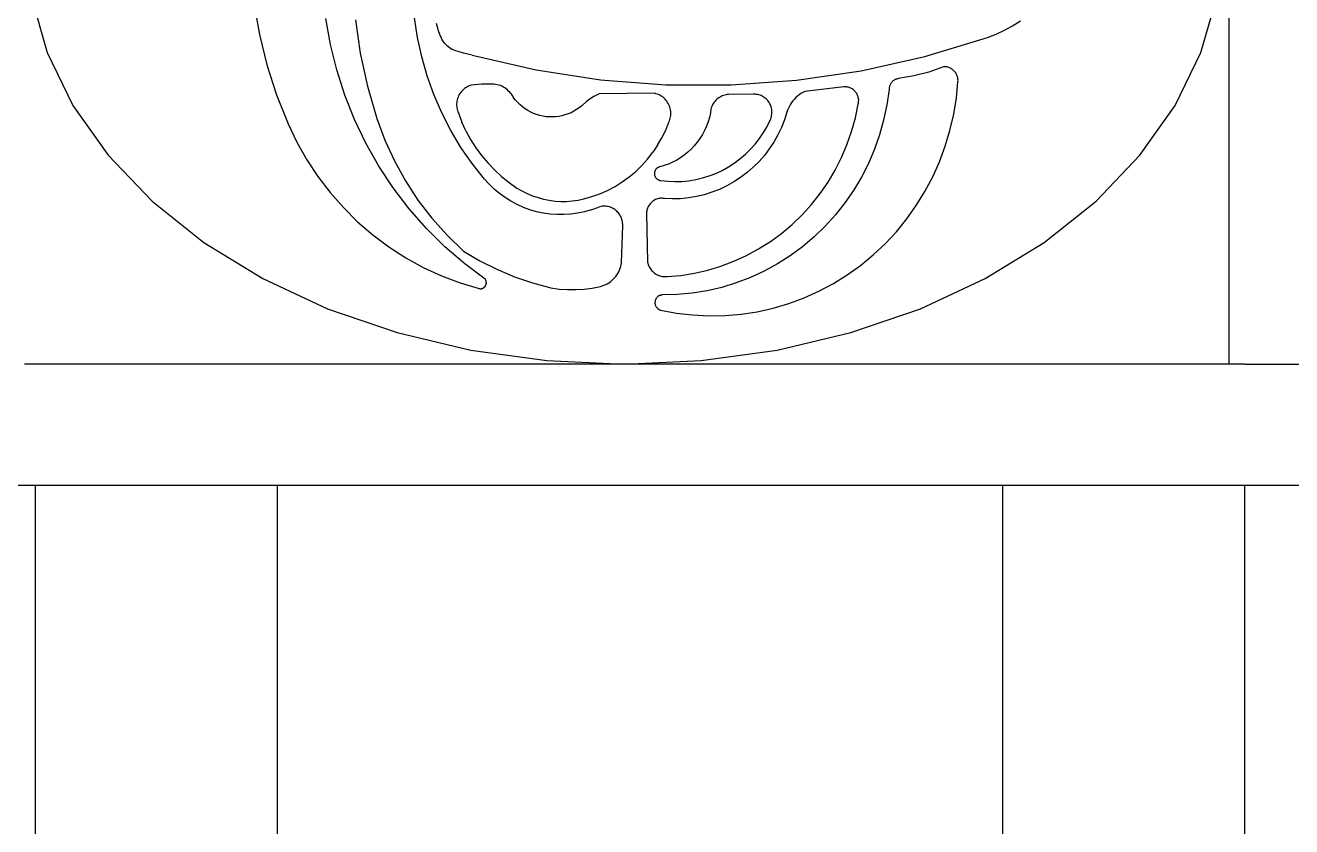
# Model space of a CAD drawing. Extents: x 396092 to 455492, y 17293 to 132793.
# Drawn here: x 421799.6 to 422009, y 60824.5 to 60957 of the extents above; entities that cross this region are included whole.
import ezdxf

# ---------------------------------------------------------------- set-up
doc = ezdxf.new("R2010")
doc.units = 0
doc.header["$LTSCALE"] = 1000
doc.header["$MEASUREMENT"] = 0
doc.layers.add('MU', color=34, linetype='Continuous')

msp = doc.modelspace()

# ---------------------------------------------------------------- linework, layer by layer
at = {"layer": 'MU', "color": 37}
for p, q in [((421998.73, 60900.95), (421998.73, 61040.95)), ((421800.61, 60961.62), (421803.21, 60952.49)), ((421837.43, 60960.56), (421838.33, 60955.45)), ((421994.05, 60952.49), (421996.65, 60961.62)), ((421850.09, 60953.83), (421849.34, 60958.13)), ((421864.48, 60954.96), (421863.99, 60958.21)), ((421854.2, 60957.9), (421855.01, 60952.37)), ((421867.59, 60957.35), (421867.73, 60956.73)), ((421867.73, 60956.73), (421867.91, 60956.12)), ((421867.91, 60956.12), (421868.13, 60955.52)), ((421960.17, 60955.51), (421961.56, 60956.15)), ((421961.56, 60956.15), (421962.9, 60956.89)), ((421962.9, 60956.89), (421964.18, 60957.72)), ((421838.33, 60955.45), (421839.58, 60950.42)), ((421851.14, 60949.6), (421850.09, 60953.83)), ((421865.18, 60951.76), (421864.48, 60954.96)), ((421868.13, 60955.52), (421868.39, 60954.93)), ((421868.52, 60954.67), (421868.39, 60954.93)), ((421868.67, 60954.42), (421868.52, 60954.67)), ((421868.84, 60954.19), (421868.67, 60954.42)), ((421869.02, 60953.96), (421868.84, 60954.19)), ((421869.22, 60953.75), (421869.02, 60953.96)), ((421948.39, 60951.82), (421958.75, 60954.97)), ((421958.75, 60954.97), (421960.17, 60955.51)), ((421803.21, 60952.49), (421807.48, 60943.73)), ((421855.01, 60952.37), (421856.19, 60946.92)), ((421866.09, 60948.61), (421865.18, 60951.76)), ((421869.43, 60953.55), (421869.22, 60953.75)), ((421869.66, 60953.37), (421869.43, 60953.55)), ((421869.9, 60953.2), (421869.66, 60953.37)), ((421869.9, 60953.2), (421870.15, 60953.05)), ((421870.4, 60952.93), (421870.15, 60953.05)), ((421870.67, 60952.82), (421870.4, 60952.93)), ((421872.09, 60952.37), (421870.67, 60952.82)), ((421873.54, 60952.06), (421872.09, 60952.37)), ((421873.54, 60952.06), (421884.08, 60949.63)), ((421937.83, 60949.45), (421948.39, 60951.82)), ((421989.78, 60943.73), (421994.05, 60952.49)), ((421839.58, 60950.42), (421841.16, 60945.49)), ((421852.46, 60945.45), (421851.14, 60949.6)), ((421884.08, 60949.63), (421894.77, 60947.98)), ((421951.46, 60950.12), (421949.04, 60949.25)), ((421951.61, 60950.13), (421951.46, 60950.12)), ((421951.76, 60950.12), (421951.61, 60950.13)), ((421951.9, 60950.11), (421951.76, 60950.12)), ((421952.05, 60950.09), (421951.9, 60950.11)), ((421952.19, 60950.05), (421952.05, 60950.09)), ((421952.33, 60950.01), (421952.19, 60950.05)), ((421952.47, 60949.96), (421952.33, 60950.01)), ((421952.6, 60949.9), (421952.47, 60949.96)), ((421952.73, 60949.83), (421952.6, 60949.9)), ((421952.86, 60949.75), (421952.73, 60949.83)), ((421952.98, 60949.67), (421952.86, 60949.75)), ((421953.09, 60949.57), (421952.98, 60949.67)), ((421867.19, 60945.52), (421866.09, 60948.61)), ((421894.77, 60947.98), (421905.54, 60947.14)), ((421916.35, 60947.11), (421927.13, 60947.88)), ((421927.13, 60947.88), (421937.83, 60949.45)), ((421942.9, 60947.56), (421942.82, 60947.46)), ((421942.98, 60947.64), (421942.9, 60947.56)), ((421943.06, 60947.73), (421942.98, 60947.64)), ((421943.15, 60947.8), (421943.06, 60947.73)), ((421943.25, 60947.87), (421943.15, 60947.8)), ((421943.35, 60947.94), (421943.25, 60947.87)), ((421943.46, 60947.99), (421943.35, 60947.94)), ((421943.56, 60948.04), (421943.46, 60947.99)), ((421943.67, 60948.08), (421943.56, 60948.04)), ((421943.79, 60948.12), (421943.67, 60948.08)), ((421943.9, 60948.14), (421943.79, 60948.12)), ((421944.02, 60948.16), (421943.9, 60948.14)), ((421946.55, 60948.6), (421944.02, 60948.16)), ((421949.04, 60949.25), (421946.55, 60948.6)), ((421953.2, 60949.47), (421953.09, 60949.57)), ((421953.3, 60949.36), (421953.2, 60949.47)), ((421953.39, 60949.25), (421953.3, 60949.36)), ((421953.48, 60949.13), (421953.39, 60949.25)), ((421953.56, 60949), (421953.48, 60949.13)), ((421953.63, 60948.87), (421953.56, 60949)), ((421953.6, 60944.98), (421953.86, 60947.71)), ((421953.69, 60948.74), (421953.63, 60948.87)), ((421953.74, 60948.6), (421953.69, 60948.74)), ((421953.79, 60948.45), (421953.74, 60948.6)), ((421953.82, 60948.31), (421953.79, 60948.45)), ((421953.85, 60948.16), (421953.82, 60948.31)), ((421953.86, 60948.01), (421953.85, 60948.16)), ((421953.87, 60947.86), (421953.86, 60948.01)), ((421953.86, 60947.71), (421953.87, 60947.86)), ((421841.16, 60945.49), (421843.07, 60940.68)), ((421854.06, 60941.4), (421852.46, 60945.45)), ((421856.19, 60946.92), (421857.74, 60941.56)), ((421868.49, 60942.52), (421867.19, 60945.52)), ((421871.38, 60945.51), (421871.28, 60945.31)), ((421871.49, 60945.7), (421871.38, 60945.51)), ((421871.62, 60945.88), (421871.49, 60945.7)), ((421871.76, 60946.06), (421871.62, 60945.88)), ((421871.91, 60946.22), (421871.76, 60946.06)), ((421872.07, 60946.37), (421871.91, 60946.22)), ((421872.24, 60946.52), (421872.07, 60946.37)), ((421872.42, 60946.65), (421872.24, 60946.52)), ((421872.61, 60946.76), (421872.42, 60946.65)), ((421872.8, 60946.87), (421872.61, 60946.76)), ((421873.01, 60946.96), (421872.8, 60946.87)), ((421873.21, 60947.03), (421873.01, 60946.96)), ((421873.42, 60947.1), (421873.21, 60947.03)), ((421875.14, 60947.24), (421873.42, 60947.1)), ((421876.86, 60947.26), (421875.14, 60947.24)), ((421877.13, 60947.25), (421876.86, 60947.26)), ((421877.4, 60947.21), (421877.13, 60947.25)), ((421877.67, 60947.16), (421877.4, 60947.21)), ((421877.93, 60947.09), (421877.67, 60947.16)), ((421878.19, 60947), (421877.93, 60947.09)), ((421878.44, 60946.89), (421878.19, 60947)), ((421878.68, 60946.76), (421878.44, 60946.89)), ((421878.91, 60946.62), (421878.68, 60946.76)), ((421879.13, 60946.46), (421878.91, 60946.62)), ((421879.34, 60946.29), (421879.13, 60946.46)), ((421879.54, 60946.1), (421879.34, 60946.29)), ((421879.73, 60945.9), (421879.54, 60946.1)), ((421879.9, 60945.68), (421879.73, 60945.9)), ((421879.9, 60945.68), (421880.36, 60945.01)), ((421894.07, 60945.43), (421893.63, 60945.21)), ((421894.52, 60945.63), (421894.07, 60945.43)), ((421903.69, 60945.73), (421894.52, 60945.63)), ((421903.91, 60945.67), (421903.69, 60945.73)), ((421904.12, 60945.61), (421903.91, 60945.67)), ((421904.33, 60945.53), (421904.12, 60945.61)), ((421904.53, 60945.43), (421904.33, 60945.53)), ((421904.73, 60945.32), (421904.53, 60945.43)), ((421905.54, 60947.14), (421916.35, 60947.11)), ((421915.29, 60945.45), (421915.09, 60945.39)), ((421915.5, 60945.49), (421915.29, 60945.45)), ((421915.71, 60945.53), (421915.5, 60945.49)), ((421915.92, 60945.54), (421915.71, 60945.53)), ((421919.98, 60945.59), (421915.92, 60945.54)), ((421920.17, 60945.59), (421919.98, 60945.59)), ((421920.37, 60945.58), (421920.17, 60945.59)), ((421920.56, 60945.56), (421920.37, 60945.58)), ((421920.76, 60945.53), (421920.56, 60945.56)), ((421920.95, 60945.48), (421920.76, 60945.53)), ((421921.14, 60945.42), (421920.95, 60945.48)), ((421921.32, 60945.35), (421921.14, 60945.42)), ((421927.6, 60945.49), (421927.32, 60945.27)), ((421927.9, 60945.69), (421927.6, 60945.49)), ((421928.2, 60945.87), (421927.9, 60945.69)), ((421928.52, 60946.02), (421928.2, 60945.87)), ((421934.96, 60946.78), (421928.52, 60946.02)), ((421935.11, 60946.8), (421934.96, 60946.78)), ((421935.26, 60946.8), (421935.11, 60946.8)), ((421935.41, 60946.79), (421935.26, 60946.8)), ((421935.56, 60946.77), (421935.41, 60946.79)), ((421935.7, 60946.74), (421935.56, 60946.77)), ((421935.84, 60946.7), (421935.7, 60946.74)), ((421935.99, 60946.65), (421935.84, 60946.7)), ((421936.12, 60946.59), (421935.99, 60946.65)), ((421936.26, 60946.52), (421936.12, 60946.59)), ((421936.38, 60946.45), (421936.26, 60946.52)), ((421936.51, 60946.36), (421936.38, 60946.45)), ((421936.62, 60946.27), (421936.51, 60946.36)), ((421936.74, 60946.17), (421936.62, 60946.27)), ((421936.84, 60946.06), (421936.74, 60946.17)), ((421936.94, 60945.94), (421936.84, 60946.06)), ((421937.03, 60945.82), (421936.94, 60945.94)), ((421937.11, 60945.69), (421937.03, 60945.82)), ((421937.18, 60945.56), (421937.11, 60945.69)), ((421937.24, 60945.42), (421937.18, 60945.56)), ((421937.3, 60945.28), (421937.24, 60945.42)), ((421942.46, 60946.34), (421942.1, 60943.82)), ((421942.47, 60946.58), (421942.46, 60946.46)), ((421942.46, 60946.46), (421942.46, 60946.34)), ((421942.49, 60946.7), (421942.47, 60946.58)), ((421942.52, 60946.82), (421942.49, 60946.7)), ((421942.55, 60946.93), (421942.52, 60946.82)), ((421942.59, 60947.05), (421942.55, 60946.93)), ((421942.64, 60947.16), (421942.59, 60947.05)), ((421942.69, 60947.26), (421942.64, 60947.16)), ((421942.75, 60947.36), (421942.69, 60947.26)), ((421942.82, 60947.46), (421942.75, 60947.36)), ((421807.48, 60943.73), (421813.31, 60935.48)), ((421870.97, 60944.24), (421870.95, 60944.01)), ((421870.95, 60944.01), (421870.95, 60943.79)), ((421870.95, 60943.79), (421870.96, 60943.56)), ((421870.96, 60943.56), (421870.99, 60943.34)), ((421871, 60944.46), (421870.97, 60944.24)), ((421870.99, 60943.34), (421871.03, 60943.12)), ((421871.05, 60944.68), (421871, 60944.46)), ((421871.11, 60944.89), (421871.05, 60944.68)), ((421871.19, 60945.1), (421871.11, 60944.89)), ((421871.28, 60945.31), (421871.19, 60945.1)), ((421880.69, 60944.59), (421880.36, 60945.01)), ((421881.05, 60944.19), (421880.69, 60944.59)), ((421881.44, 60943.82), (421881.05, 60944.19)), ((421881.85, 60943.48), (421881.44, 60943.82)), ((421882.28, 60943.16), (421881.85, 60943.48)), ((421891.24, 60943.34), (421890.8, 60943.04)), ((421891.66, 60943.67), (421891.24, 60943.34)), ((421891.66, 60943.67), (421892.42, 60944.36)), ((421892.8, 60944.67), (421892.42, 60944.36)), ((421893.21, 60944.95), (421892.8, 60944.67)), ((421893.63, 60945.21), (421893.21, 60944.95)), ((421904.91, 60945.2), (421904.73, 60945.32)), ((421905.09, 60945.07), (421904.91, 60945.2)), ((421905.26, 60944.92), (421905.09, 60945.07)), ((421905.42, 60944.77), (421905.26, 60944.92)), ((421905.57, 60944.6), (421905.42, 60944.77)), ((421905.71, 60944.42), (421905.57, 60944.6)), ((421905.84, 60944.23), (421905.71, 60944.42)), ((421905.95, 60944.04), (421905.84, 60944.23)), ((421906.05, 60943.84), (421905.95, 60944.04)), ((421906.14, 60943.63), (421906.05, 60943.84)), ((421906.21, 60943.42), (421906.14, 60943.63)), ((421906.27, 60943.2), (421906.21, 60943.42)), ((421913.07, 60943.33), (421913.01, 60943.12)), ((421913.15, 60943.53), (421913.07, 60943.33)), ((421913.23, 60943.73), (421913.15, 60943.53)), ((421913.33, 60943.92), (421913.23, 60943.73)), ((421913.44, 60944.1), (421913.33, 60943.92)), ((421913.56, 60944.28), (421913.44, 60944.1)), ((421913.7, 60944.44), (421913.56, 60944.28)), ((421913.84, 60944.6), (421913.7, 60944.44)), ((421913.99, 60944.75), (421913.84, 60944.6)), ((421914.16, 60944.88), (421913.99, 60944.75)), ((421914.33, 60945.01), (421914.16, 60944.88)), ((421914.51, 60945.12), (421914.33, 60945.01)), ((421914.7, 60945.22), (421914.51, 60945.12)), ((421914.89, 60945.31), (421914.7, 60945.22)), ((421915.09, 60945.39), (421914.89, 60945.31)), ((421921.5, 60945.26), (421921.32, 60945.35)), ((421921.67, 60945.16), (421921.5, 60945.26)), ((421921.83, 60945.06), (421921.67, 60945.16)), ((421921.99, 60944.94), (421921.83, 60945.06)), ((421922.14, 60944.81), (421921.99, 60944.94)), ((421922.28, 60944.67), (421922.14, 60944.81)), ((421922.41, 60944.52), (421922.28, 60944.67)), ((421922.53, 60944.36), (421922.41, 60944.52)), ((421922.64, 60944.19), (421922.53, 60944.36)), ((421922.74, 60944.02), (421922.64, 60944.19)), ((421922.83, 60943.84), (421922.74, 60944.02)), ((421922.9, 60943.66), (421922.83, 60943.84)), ((421922.97, 60943.47), (421922.9, 60943.66)), ((421923.02, 60943.27), (421922.97, 60943.47)), ((421925.98, 60943.62), (421925.82, 60943.29)), ((421926.16, 60943.93), (421925.98, 60943.62)), ((421926.35, 60944.23), (421926.16, 60943.93)), ((421926.57, 60944.51), (421926.35, 60944.23)), ((421926.8, 60944.78), (421926.57, 60944.51)), ((421927.05, 60945.04), (421926.8, 60944.78)), ((421927.32, 60945.27), (421927.05, 60945.04)), ((421936.89, 60941.67), (421937.36, 60943.94)), ((421937.34, 60945.14), (421937.3, 60945.28)), ((421937.38, 60944.99), (421937.34, 60945.14)), ((421937.36, 60943.94), (421937.39, 60944.09)), ((421937.41, 60944.84), (421937.38, 60944.99)), ((421937.39, 60944.09), (421937.41, 60944.24)), ((421937.41, 60944.84), (421937.42, 60944.69)), ((421937.41, 60944.24), (421937.43, 60944.39)), ((421937.42, 60944.69), (421937.43, 60944.54)), ((421937.43, 60944.39), (421937.43, 60944.54)), ((421942.1, 60943.82), (421941.57, 60941.32)), ((421953.16, 60942.28), (421953.6, 60944.98)), ((421983.96, 60935.48), (421989.78, 60943.73)), ((421855.94, 60937.48), (421854.06, 60941.4)), ((421857.74, 60941.56), (421859.08, 60938.01)), ((421869.99, 60939.61), (421868.49, 60942.52)), ((421871.03, 60943.12), (421871.09, 60942.9)), ((421871.09, 60942.9), (421871.16, 60942.69)), ((421871.16, 60942.69), (421871.24, 60942.48)), ((421871.24, 60942.48), (421871.82, 60940.97)), ((421882.73, 60942.88), (421882.28, 60943.16)), ((421883.2, 60942.63), (421882.73, 60942.88)), ((421883.68, 60942.41), (421883.2, 60942.63)), ((421884.18, 60942.22), (421883.68, 60942.41)), ((421884.69, 60942.07), (421884.18, 60942.22)), ((421885.2, 60941.95), (421884.69, 60942.07)), ((421885.73, 60941.87), (421885.2, 60941.95)), ((421886.26, 60941.83), (421885.73, 60941.87)), ((421886.79, 60941.82), (421886.26, 60941.83)), ((421887.31, 60941.85), (421886.79, 60941.82)), ((421887.84, 60941.91), (421887.31, 60941.85)), ((421888.36, 60942.01), (421887.84, 60941.91)), ((421888.87, 60942.15), (421888.36, 60942.01)), ((421889.38, 60942.32), (421888.87, 60942.15)), ((421889.87, 60942.53), (421889.38, 60942.32)), ((421890.34, 60942.77), (421889.87, 60942.53)), ((421890.8, 60943.04), (421890.34, 60942.77)), ((421906.15, 60941.19), (421906.22, 60941.4)), ((421906.22, 60941.4), (421906.28, 60941.62)), ((421906.32, 60942.98), (421906.27, 60943.2)), ((421906.28, 60941.62), (421906.32, 60941.85)), ((421906.35, 60942.75), (421906.32, 60942.98)), ((421906.32, 60941.85), (421906.35, 60942.07)), ((421906.37, 60942.52), (421906.35, 60942.75)), ((421906.35, 60942.07), (421906.37, 60942.3)), ((421906.37, 60942.3), (421906.37, 60942.52)), ((421912.75, 60941.73), (421912.53, 60941)), ((421912.92, 60942.48), (421912.75, 60941.73)), ((421912.94, 60942.69), (421912.92, 60942.48)), ((421912.97, 60942.91), (421912.94, 60942.69)), ((421913.01, 60943.12), (421912.97, 60942.91)), ((421922.29, 60940.26), (421922.82, 60941.32)), ((421922.82, 60941.32), (421922.9, 60941.5)), ((421922.9, 60941.5), (421922.96, 60941.69)), ((421922.96, 60941.69), (421923.01, 60941.88)), ((421923.01, 60941.88), (421923.05, 60942.08)), ((421923.06, 60943.08), (421923.02, 60943.27)), ((421923.05, 60942.08), (421923.08, 60942.28)), ((421923.08, 60942.88), (421923.06, 60943.08)), ((421923.1, 60942.68), (421923.08, 60942.88)), ((421923.08, 60942.28), (421923.1, 60942.48)), ((421923.1, 60942.48), (421923.1, 60942.68)), ((421925.16, 60941.33), (421924.65, 60940.07)), ((421925.58, 60942.62), (421925.16, 60941.33)), ((421925.69, 60942.96), (421925.58, 60942.62)), ((421925.82, 60943.29), (421925.69, 60942.96)), ((421936.27, 60939.43), (421936.89, 60941.67)), ((421941.57, 60941.32), (421940.89, 60938.87)), ((421952.54, 60939.6), (421953.16, 60942.28)), ((421843.07, 60940.68), (421844.52, 60937.67)), ((421871.66, 60936.8), (421869.99, 60939.61)), ((421872.49, 60939.51), (421871.82, 60940.97)), ((421872.49, 60939.51), (421873.26, 60938.1)), ((421904.9, 60938.38), (421905.53, 60939.66)), ((421905.53, 60939.66), (421906.07, 60940.98)), ((421906.07, 60940.98), (421906.15, 60941.19)), ((421911.95, 60939.58), (421911.59, 60938.91)), ((421912.26, 60940.28), (421911.95, 60939.58)), ((421912.53, 60941), (421912.26, 60940.28)), ((421921.04, 60938.27), (421921.7, 60939.24)), ((421921.7, 60939.24), (421922.29, 60940.26)), ((421924.65, 60940.07), (421924.07, 60938.85)), ((421935.5, 60937.24), (421936.27, 60939.43)), ((421951.75, 60936.98), (421952.54, 60939.6)), ((421844.52, 60937.67), (421846.16, 60934.76)), ((421858.08, 60933.7), (421855.94, 60937.48)), ((421859.08, 60938.01), (421860.67, 60934.57)), ((421873.26, 60938.1), (421874.12, 60936.74)), ((421904.19, 60937.16), (421903.4, 60935.98)), ((421904.19, 60937.16), (421904.9, 60938.38)), ((421910.26, 60937.05), (421909.74, 60936.5)), ((421910.75, 60937.64), (421910.26, 60937.05)), ((421911.19, 60938.26), (421910.75, 60937.64)), ((421911.59, 60938.91), (421911.19, 60938.26)), ((421919.53, 60936.47), (421920.32, 60937.34)), ((421920.32, 60937.34), (421921.04, 60938.27)), ((421923.4, 60937.67), (421922.66, 60936.54)), ((421924.07, 60938.85), (421923.4, 60937.67)), ((421934.6, 60935.11), (421935.5, 60937.24)), ((421940.89, 60938.87), (421940.04, 60936.47)), ((421813.31, 60935.48), (421820.58, 60927.89)), ((421873.51, 60934.12), (421871.66, 60936.8)), ((421874.12, 60936.74), (421875.06, 60935.44)), ((421875.06, 60935.44), (421876.09, 60934.21)), ((421902.53, 60934.86), (421903.4, 60935.98)), ((421907.98, 60935.07), (421907.34, 60934.68)), ((421908.6, 60935.51), (421907.98, 60935.07)), ((421909.19, 60935.98), (421908.6, 60935.51)), ((421909.74, 60936.5), (421909.19, 60935.98)), ((421917.81, 60934.89), (421918.7, 60935.65)), ((421918.7, 60935.65), (421919.53, 60936.47)), ((421921.84, 60935.47), (421920.96, 60934.45)), ((421922.66, 60936.54), (421921.84, 60935.47)), ((421933.55, 60933.05), (421934.6, 60935.11)), ((421940.04, 60936.47), (421939.04, 60934.13)), ((421950.8, 60934.41), (421951.75, 60936.98)), ((421976.69, 60927.89), (421983.96, 60935.48)), ((421846.16, 60934.76), (421848, 60931.97)), ((421860.47, 60930.08), (421858.08, 60933.7)), ((421860.67, 60934.57), (421862.5, 60931.25)), ((421875.54, 60931.56), (421873.51, 60934.12)), ((421876.09, 60934.21), (421877.2, 60933.06)), ((421877.2, 60933.06), (421878.37, 60931.98)), ((421899.49, 60931.92), (421900.57, 60932.83)), ((421900.57, 60932.83), (421901.58, 60933.81)), ((421901.58, 60933.81), (421902.53, 60934.86)), ((421903.74, 60932.85), (421903.71, 60932.78)), ((421903.76, 60932.92), (421903.74, 60932.85)), ((421903.8, 60932.99), (421903.76, 60932.92)), ((421903.83, 60933.06), (421903.8, 60932.99)), ((421903.88, 60933.12), (421903.83, 60933.06)), ((421903.92, 60933.18), (421903.88, 60933.12)), ((421903.97, 60933.24), (421903.92, 60933.18)), ((421904.02, 60933.29), (421903.97, 60933.24)), ((421904.08, 60933.34), (421904.02, 60933.29)), ((421904.14, 60933.39), (421904.08, 60933.34)), ((421904.2, 60933.43), (421904.14, 60933.39)), ((421904.27, 60933.47), (421904.2, 60933.43)), ((421904.33, 60933.5), (421904.27, 60933.47)), ((421904.4, 60933.53), (421904.33, 60933.5)), ((421904.47, 60933.55), (421904.4, 60933.53)), ((421904.55, 60933.57), (421904.47, 60933.55)), ((421905.27, 60933.77), (421904.55, 60933.57)), ((421905.98, 60934.03), (421905.27, 60933.77)), ((421906.67, 60934.33), (421905.98, 60934.03)), ((421907.34, 60934.68), (421906.67, 60934.33)), ((421913.81, 60932.5), (421914.87, 60932.99)), ((421914.87, 60932.99), (421915.89, 60933.56)), ((421915.89, 60933.56), (421916.87, 60934.19)), ((421916.87, 60934.19), (421917.81, 60934.89)), ((421920.01, 60933.5), (421918.99, 60932.62)), ((421920.96, 60934.45), (421920.01, 60933.5)), ((421932.37, 60931.06), (421933.55, 60933.05)), ((421939.04, 60934.13), (421937.89, 60931.87)), ((421949.68, 60931.92), (421950.8, 60934.41)), ((421848, 60931.97), (421850.02, 60929.32)), ((421862.5, 60931.25), (421864.56, 60928.09)), ((421876.31, 60930.71), (421875.54, 60931.56)), ((421878.37, 60931.98), (421879.62, 60930.98)), ((421879.62, 60930.98), (421880.93, 60930.07)), ((421897.16, 60930.35), (421898.35, 60931.09)), ((421898.35, 60931.09), (421899.49, 60931.92)), ((421903.68, 60932.63), (421903.67, 60932.56)), ((421903.67, 60932.56), (421903.67, 60932.48)), ((421903.67, 60932.48), (421903.67, 60932.41)), ((421903.67, 60932.41), (421903.67, 60932.33)), ((421903.67, 60932.33), (421903.68, 60932.26)), ((421903.69, 60932.71), (421903.68, 60932.63)), ((421903.68, 60932.26), (421903.7, 60932.18)), ((421903.71, 60932.78), (421903.69, 60932.71)), ((421903.7, 60932.18), (421903.72, 60932.11)), ((421903.72, 60932.11), (421903.74, 60932.04)), ((421903.74, 60932.04), (421903.77, 60931.97)), ((421903.77, 60931.97), (421903.81, 60931.9)), ((421903.81, 60931.9), (421903.84, 60931.83)), ((421903.84, 60931.83), (421903.89, 60931.77)), ((421903.89, 60931.77), (421903.93, 60931.71)), ((421903.93, 60931.71), (421903.98, 60931.66)), ((421903.98, 60931.66), (421904.04, 60931.6)), ((421904.04, 60931.6), (421904.09, 60931.56)), ((421904.09, 60931.56), (421904.15, 60931.51)), ((421904.15, 60931.51), (421904.22, 60931.47)), ((421904.22, 60931.47), (421904.28, 60931.43)), ((421904.28, 60931.43), (421904.35, 60931.4)), ((421904.35, 60931.4), (421904.42, 60931.38)), ((421904.42, 60931.38), (421904.49, 60931.35)), ((421904.49, 60931.35), (421904.56, 60931.34)), ((421904.56, 60931.34), (421904.64, 60931.33)), ((421904.64, 60931.33), (421904.71, 60931.32)), ((421904.71, 60931.32), (421905.87, 60931.19)), ((421905.87, 60931.19), (421907.02, 60931.14)), ((421907.02, 60931.14), (421908.18, 60931.17)), ((421908.18, 60931.17), (421909.34, 60931.28)), ((421909.34, 60931.28), (421910.49, 60931.47)), ((421910.49, 60931.47), (421911.62, 60931.74)), ((421911.62, 60931.74), (421912.73, 60932.08)), ((421912.73, 60932.08), (421913.81, 60932.5)), ((421916.8, 60931.07), (421915.63, 60930.42)), ((421917.92, 60931.81), (421916.8, 60931.07)), ((421918.99, 60932.62), (421917.92, 60931.81)), ((421931.06, 60929.16), (421932.37, 60931.06)), ((421937.89, 60931.87), (421936.59, 60929.69)), ((421948.4, 60929.51), (421949.68, 60931.92)), ((421850.02, 60929.32), (421852.22, 60926.83)), ((421863.09, 60926.64), (421860.47, 60930.08)), ((421877.14, 60929.91), (421876.31, 60930.71)), ((421878.03, 60929.17), (421877.14, 60929.91)), ((421878.96, 60928.49), (421878.03, 60929.17)), ((421880.93, 60930.07), (421881.76, 60929.58)), ((421881.76, 60929.58), (421882.62, 60929.16)), ((421882.62, 60929.16), (421883.5, 60928.79)), ((421883.5, 60928.79), (421884.41, 60928.48)), ((421891.97, 60928.26), (421893.31, 60928.65)), ((421893.31, 60928.65), (421894.63, 60929.12)), ((421894.63, 60929.12), (421895.92, 60929.69)), ((421895.92, 60929.69), (421897.16, 60930.35)), ((421910.61, 60928.66), (421909.3, 60928.44)), ((421911.91, 60928.96), (421910.61, 60928.66)), ((421913.18, 60929.36), (421911.91, 60928.96)), ((421914.43, 60929.85), (421913.18, 60929.36)), ((421915.63, 60930.42), (421914.43, 60929.85)), ((421929.63, 60927.35), (421931.06, 60929.16)), ((421936.59, 60929.69), (421935.16, 60927.6)), ((421946.97, 60927.18), (421948.4, 60929.51)), ((421820.58, 60927.89), (421829.15, 60921.07)), ((421852.22, 60926.83), (421854.58, 60924.49)), ((421865.95, 60923.39), (421863.09, 60926.64)), ((421864.56, 60928.09), (421866.85, 60925.09)), ((421879.93, 60927.88), (421878.96, 60928.49)), ((421880.94, 60927.34), (421879.93, 60927.88)), ((421881.99, 60926.87), (421880.94, 60927.34)), ((421883.06, 60926.48), (421881.99, 60926.87)), ((421884.41, 60928.48), (421885.33, 60928.23)), ((421885.33, 60928.23), (421886.27, 60928.04)), ((421886.27, 60928.04), (421887.22, 60927.92)), ((421887.22, 60927.92), (421888.17, 60927.86)), ((421888.17, 60927.86), (421889.13, 60927.87)), ((421889.13, 60927.87), (421890.08, 60927.94)), ((421890.08, 60927.94), (421891.03, 60928.07)), ((421891.03, 60928.07), (421891.97, 60928.26)), ((421893.18, 60926.46), (421894.45, 60926.92)), ((421894.64, 60926.98), (421894.45, 60926.92)), ((421894.84, 60927.02), (421894.64, 60926.98)), ((421895.03, 60927.05), (421894.84, 60927.02)), ((421895.23, 60927.06), (421895.03, 60927.05)), ((421895.43, 60927.07), (421895.23, 60927.06)), ((421895.63, 60927.06), (421895.43, 60927.07)), ((421895.83, 60927.03), (421895.63, 60927.06)), ((421896.03, 60926.99), (421895.83, 60927.03)), ((421896.22, 60926.94), (421896.03, 60926.99)), ((421896.41, 60926.88), (421896.22, 60926.94)), ((421896.6, 60926.8), (421896.41, 60926.88)), ((421896.78, 60926.71), (421896.6, 60926.8)), ((421896.96, 60926.61), (421896.78, 60926.71)), ((421897.12, 60926.5), (421896.96, 60926.61)), ((421902.46, 60926.56), (421902.42, 60926.39)), ((421902.52, 60926.72), (421902.46, 60926.56)), ((421902.58, 60926.87), (421902.52, 60926.72)), ((421902.65, 60927.02), (421902.58, 60926.87)), ((421902.74, 60927.17), (421902.65, 60927.02)), ((421902.83, 60927.31), (421902.74, 60927.17)), ((421902.93, 60927.45), (421902.83, 60927.31)), ((421903.04, 60927.57), (421902.93, 60927.45)), ((421903.16, 60927.69), (421903.04, 60927.57)), ((421903.28, 60927.8), (421903.16, 60927.69)), ((421903.42, 60927.91), (421903.28, 60927.8)), ((421903.55, 60928), (421903.42, 60927.91)), ((421903.7, 60928.08), (421903.55, 60928)), ((421903.85, 60928.16), (421903.7, 60928.08)), ((421904, 60928.22), (421903.85, 60928.16)), ((421904.16, 60928.27), (421904, 60928.22)), ((421904.32, 60928.32), (421904.16, 60928.27)), ((421904.48, 60928.35), (421904.32, 60928.32)), ((421904.65, 60928.37), (421904.48, 60928.35)), ((421904.81, 60928.38), (421904.65, 60928.37)), ((421904.98, 60928.38), (421904.81, 60928.38)), ((421905.15, 60928.36), (421904.98, 60928.38)), ((421905.31, 60928.34), (421905.15, 60928.36)), ((421906.64, 60928.28), (421905.31, 60928.34)), ((421907.97, 60928.31), (421906.64, 60928.28)), ((421909.3, 60928.44), (421907.97, 60928.31)), ((421928.09, 60925.64), (421929.63, 60927.35)), ((421935.16, 60927.6), (421933.59, 60925.62)), ((421945.39, 60924.96), (421946.97, 60927.18)), ((421968.11, 60921.07), (421976.69, 60927.89)), ((421854.58, 60924.49), (421857.09, 60922.32)), ((421866.85, 60925.09), (421869.36, 60922.27)), ((421884.16, 60926.16), (421883.06, 60926.48)), ((421885.28, 60925.92), (421884.16, 60926.16)), ((421886.41, 60925.76), (421885.28, 60925.92)), ((421887.55, 60925.68), (421886.41, 60925.76)), ((421888.69, 60925.68), (421887.55, 60925.68)), ((421889.83, 60925.75), (421888.69, 60925.68)), ((421890.96, 60925.91), (421889.83, 60925.75)), ((421892.08, 60926.15), (421890.96, 60925.91)), ((421893.18, 60926.46), (421892.08, 60926.15)), ((421897.28, 60926.38), (421897.12, 60926.5)), ((421897.43, 60926.25), (421897.28, 60926.38)), ((421897.58, 60926.1), (421897.43, 60926.25)), ((421897.71, 60925.95), (421897.58, 60926.1)), ((421897.83, 60925.79), (421897.71, 60925.95)), ((421897.94, 60925.62), (421897.83, 60925.79)), ((421898.05, 60925.44), (421897.94, 60925.62)), ((421898.14, 60925.26), (421898.05, 60925.44)), ((421898.21, 60925.07), (421898.14, 60925.26)), ((421898.28, 60924.88), (421898.21, 60925.07)), ((421898.33, 60924.68), (421898.28, 60924.88)), ((421898.37, 60924.48), (421898.33, 60924.68)), ((421898.4, 60924.28), (421898.37, 60924.48)), ((421902.37, 60926.06), (421902.36, 60925.89)), ((421902.36, 60925.89), (421902.51, 60917.81)), ((421902.39, 60926.23), (421902.37, 60926.06)), ((421902.42, 60926.39), (421902.39, 60926.23)), ((421926.43, 60924.05), (421928.09, 60925.64)), ((421933.59, 60925.62), (421931.89, 60923.75)), ((421943.67, 60922.85), (421945.39, 60924.96)), ((421869.02, 60920.36), (421865.95, 60923.39)), ((421898.22, 60917.7), (421898.41, 60923.87)), ((421898.41, 60924.07), (421898.4, 60924.28)), ((421898.41, 60923.87), (421898.41, 60924.07)), ((421922.83, 60921.21), (421924.68, 60922.57)), ((421924.68, 60922.57), (421926.43, 60924.05)), ((421931.89, 60923.75), (421930.08, 60921.99)), ((421941.82, 60920.86), (421943.67, 60922.85)), ((421829.15, 60921.07), (421838.88, 60915.12)), ((421857.09, 60922.32), (421859.75, 60920.34)), ((421859.75, 60920.34), (421862.53, 60918.55)), ((421872.29, 60917.54), (421869.02, 60920.36)), ((421869.36, 60922.27), (421872.06, 60919.64)), ((421920.9, 60919.99), (421922.83, 60921.21)), ((421928.16, 60920.37), (421926.13, 60918.88)), ((421930.08, 60921.99), (421928.16, 60920.37)), ((421939.84, 60919), (421941.82, 60920.86)), ((421958.38, 60915.12), (421968.11, 60921.07)), ((421862.53, 60918.55), (421865.43, 60916.95)), ((421872.06, 60919.64), (421874.78, 60918.04)), ((421916.81, 60917.95), (421918.89, 60918.9)), ((421918.89, 60918.9), (421920.9, 60919.99)), ((421926.13, 60918.88), (421924.01, 60917.53)), ((421937.75, 60917.28), (421939.84, 60919)), ((421865.43, 60916.95), (421868.42, 60915.57)), ((421875.66, 60915.02), (421872.29, 60917.54)), ((421874.78, 60918.04), (421877.6, 60916.63)), ((421877.6, 60916.63), (421880.51, 60915.4)), ((421897.62, 60915.95), (421897.76, 60916.23)), ((421897.76, 60916.23), (421897.89, 60916.51)), ((421897.89, 60916.51), (421898.01, 60916.8)), ((421898.01, 60916.8), (421898.1, 60917.09)), ((421898.1, 60917.09), (421898.17, 60917.4)), ((421898.17, 60917.4), (421898.22, 60917.7)), ((421902.51, 60917.81), (421902.56, 60917.62)), ((421902.56, 60917.62), (421902.62, 60917.42)), ((421902.62, 60917.42), (421902.7, 60917.24)), ((421902.7, 60917.24), (421902.79, 60917.06)), ((421902.79, 60917.06), (421902.88, 60916.88)), ((421902.88, 60916.88), (421902.99, 60916.71)), ((421902.99, 60916.71), (421903.12, 60916.55)), ((421903.12, 60916.55), (421903.25, 60916.4)), ((421903.25, 60916.4), (421903.39, 60916.26)), ((421903.39, 60916.26), (421903.54, 60916.12)), ((421903.54, 60916.12), (421903.69, 60916)), ((421910.27, 60915.98), (421912.49, 60916.49)), ((421912.49, 60916.49), (421914.67, 60917.15)), ((421914.67, 60917.15), (421916.81, 60917.95)), ((421921.81, 60916.32), (421919.53, 60915.27)), ((421924.01, 60917.53), (421921.81, 60916.32)), ((421935.55, 60915.7), (421937.75, 60917.28)), ((421838.88, 60915.12), (421849.6, 60910.12)), ((421868.42, 60915.57), (421871.51, 60914.4)), ((421871.51, 60914.4), (421874.66, 60913.46)), ((421875.7, 60914.97), (421875.66, 60915.02)), ((421875.73, 60914.92), (421875.7, 60914.97)), ((421875.76, 60914.86), (421875.73, 60914.92)), ((421875.75, 60913.93), (421875.77, 60913.99)), ((421875.79, 60914.8), (421875.76, 60914.86)), ((421875.77, 60913.99), (421875.8, 60914.05)), ((421875.81, 60914.74), (421875.79, 60914.8)), ((421875.8, 60914.05), (421875.82, 60914.11)), ((421875.83, 60914.68), (421875.81, 60914.74)), ((421875.82, 60914.11), (421875.84, 60914.17)), ((421875.85, 60914.62), (421875.83, 60914.68)), ((421875.84, 60914.17), (421875.85, 60914.23)), ((421875.86, 60914.55), (421875.85, 60914.62)), ((421875.85, 60914.23), (421875.86, 60914.3)), ((421875.86, 60914.49), (421875.86, 60914.55)), ((421875.87, 60914.43), (421875.86, 60914.49)), ((421875.86, 60914.3), (421875.87, 60914.36)), ((421875.87, 60914.36), (421875.87, 60914.43)), ((421880.51, 60915.4), (421883.49, 60914.38)), ((421883.49, 60914.38), (421886.53, 60913.56)), ((421895.03, 60913.89), (421895.32, 60913.99)), ((421895.32, 60913.99), (421895.6, 60914.11)), ((421895.6, 60914.11), (421895.87, 60914.25)), ((421895.87, 60914.25), (421896.14, 60914.41)), ((421896.14, 60914.41), (421896.39, 60914.58)), ((421896.39, 60914.58), (421896.63, 60914.77)), ((421896.63, 60914.77), (421896.86, 60914.98)), ((421896.86, 60914.98), (421897.07, 60915.2)), ((421897.07, 60915.2), (421897.27, 60915.44)), ((421897.27, 60915.44), (421897.45, 60915.69)), ((421897.45, 60915.69), (421897.62, 60915.95)), ((421903.69, 60916), (421903.86, 60915.89)), ((421903.86, 60915.89), (421904.03, 60915.79)), ((421904.03, 60915.79), (421904.21, 60915.7)), ((421904.21, 60915.7), (421904.39, 60915.62)), ((421904.39, 60915.62), (421904.58, 60915.56)), ((421904.58, 60915.56), (421904.77, 60915.5)), ((421904.77, 60915.5), (421904.96, 60915.46)), ((421904.96, 60915.46), (421905.16, 60915.44)), ((421905.16, 60915.44), (421905.36, 60915.42)), ((421905.36, 60915.42), (421905.55, 60915.42)), ((421905.55, 60915.42), (421905.75, 60915.44)), ((421905.75, 60915.44), (421908.02, 60915.63)), ((421908.02, 60915.63), (421910.27, 60915.98)), ((421917.19, 60914.38), (421914.8, 60913.65)), ((421919.53, 60915.27), (421917.19, 60914.38)), ((421930.87, 60913.01), (421933.25, 60914.28)), ((421933.25, 60914.28), (421935.55, 60915.7)), ((421947.66, 60910.12), (421958.38, 60915.12)), ((421874.66, 60913.46), (421874.72, 60913.44)), ((421874.72, 60913.44), (421874.79, 60913.43)), ((421874.79, 60913.43), (421874.85, 60913.43)), ((421874.85, 60913.43), (421874.91, 60913.42)), ((421874.91, 60913.42), (421874.98, 60913.43)), ((421874.98, 60913.43), (421875.04, 60913.43)), ((421875.04, 60913.43), (421875.1, 60913.45)), ((421875.1, 60913.45), (421875.16, 60913.46)), ((421875.16, 60913.46), (421875.22, 60913.48)), ((421875.22, 60913.48), (421875.28, 60913.5)), ((421875.28, 60913.5), (421875.34, 60913.53)), ((421875.34, 60913.53), (421875.4, 60913.56)), ((421875.4, 60913.56), (421875.45, 60913.6)), ((421875.45, 60913.6), (421875.5, 60913.64)), ((421875.5, 60913.64), (421875.55, 60913.68)), ((421875.55, 60913.68), (421875.59, 60913.72)), ((421875.59, 60913.72), (421875.64, 60913.77)), ((421875.64, 60913.77), (421875.68, 60913.82)), ((421875.68, 60913.82), (421875.71, 60913.87)), ((421875.71, 60913.87), (421875.75, 60913.93)), ((421886.53, 60913.56), (421887.89, 60913.37)), ((421887.89, 60913.37), (421889.27, 60913.27)), ((421889.27, 60913.27), (421890.64, 60913.27)), ((421890.64, 60913.27), (421892.02, 60913.35)), ((421892.02, 60913.35), (421893.38, 60913.54)), ((421893.38, 60913.54), (421894.74, 60913.81)), ((421894.74, 60913.81), (421895.03, 60913.89)), ((421904.05, 60911.95), (421904, 60911.88)), ((421904.1, 60912.01), (421904.05, 60911.95)), ((421904.16, 60912.07), (421904.1, 60912.01)), ((421904.23, 60912.12), (421904.16, 60912.07)), ((421904.29, 60912.17), (421904.23, 60912.12)), ((421904.36, 60912.22), (421904.29, 60912.17)), ((421904.44, 60912.26), (421904.36, 60912.22)), ((421904.51, 60912.29), (421904.44, 60912.26)), ((421904.59, 60912.32), (421904.51, 60912.29)), ((421904.67, 60912.35), (421904.59, 60912.32)), ((421904.75, 60912.37), (421904.67, 60912.35)), ((421904.83, 60912.38), (421904.75, 60912.37)), ((421904.92, 60912.39), (421904.83, 60912.38)), ((421907.41, 60912.45), (421904.92, 60912.39)), ((421909.9, 60912.68), (421907.41, 60912.45)), ((421912.37, 60913.08), (421909.9, 60912.68)), ((421914.8, 60913.65), (421912.37, 60913.08)), ((421925.88, 60910.97), (421928.41, 60911.91)), ((421928.41, 60911.91), (421930.87, 60913.01)), ((421849.6, 60910.12), (421861.13, 60906.16)), ((421903.76, 60911.25), (421903.75, 60911.17)), ((421903.75, 60911.17), (421903.75, 60911.08)), ((421903.75, 60911.08), (421903.75, 60911)), ((421903.75, 60911), (421903.76, 60910.91)), ((421903.77, 60911.34), (421903.76, 60911.25)), ((421903.76, 60910.91), (421903.78, 60910.83)), ((421903.79, 60911.42), (421903.77, 60911.34)), ((421903.78, 60910.83), (421903.8, 60910.75)), ((421903.81, 60911.5), (421903.79, 60911.42)), ((421903.8, 60910.75), (421903.83, 60910.67)), ((421903.84, 60911.58), (421903.81, 60911.5)), ((421903.83, 60910.67), (421903.86, 60910.59)), ((421903.87, 60911.66), (421903.84, 60911.58)), ((421903.86, 60910.59), (421903.9, 60910.51)), ((421903.91, 60911.74), (421903.87, 60911.66)), ((421903.9, 60910.51), (421903.94, 60910.44)), ((421903.95, 60911.81), (421903.91, 60911.74)), ((421903.94, 60910.44), (421903.98, 60910.37)), ((421904, 60911.88), (421903.95, 60911.81)), ((421903.98, 60910.37), (421904.03, 60910.3)), ((421904.03, 60910.3), (421904.09, 60910.24)), ((421904.09, 60910.24), (421904.15, 60910.18)), ((421904.15, 60910.18), (421904.21, 60910.12)), ((421904.21, 60910.12), (421904.28, 60910.07)), ((421904.28, 60910.07), (421904.35, 60910.02)), ((421904.35, 60910.02), (421904.42, 60909.98)), ((421904.42, 60909.98), (421904.49, 60909.94)), ((421904.49, 60909.94), (421904.57, 60909.91)), ((421904.57, 60909.91), (421904.65, 60909.89)), ((421904.65, 60909.89), (421907.29, 60909.39)), ((421920.67, 60909.62), (421923.3, 60910.21)), ((421923.3, 60910.21), (421925.88, 60910.97)), ((421936.13, 60906.16), (421947.66, 60910.12)), ((421907.29, 60909.39), (421909.96, 60909.08)), ((421909.96, 60909.08), (421912.65, 60908.94)), ((421912.65, 60908.94), (421915.34, 60908.99)), ((421915.34, 60908.99), (421918.01, 60909.22)), ((421918.01, 60909.22), (421920.67, 60909.62)), ((421861.13, 60906.16), (421873.28, 60903.28)), ((421923.98, 60903.28), (421936.13, 60906.16)), ((421873.28, 60903.28), (421885.85, 60901.53)), ((421885.85, 60901.53), (421898.63, 60900.95)), ((421898.63, 60900.95), (421911.41, 60901.53)), ((421911.41, 60901.53), (421923.98, 60903.28)), ((421801.3, 60900.95), (421799.51, 60900.95)), ((421841.3, 60900.95), (421801.3, 60900.95)), ((421898.63, 60900.95), (421841.3, 60900.95)), ((421961.3, 60900.95), (421898.63, 60900.95)), ((421998.73, 60900.95), (421961.3, 60900.95)), ((422001.3, 60900.95), (421998.73, 60900.95)), ((422001.3, 60900.95), (422018.51, 60900.95)), ((421681.3, 60880.95), (421801.3, 60880.95)), ((421801.3, 60303.8), (421801.3, 60880.95)), ((421801.3, 60880.95), (421841.3, 60880.95)), ((421841.3, 60322.22), (421841.3, 60880.95)), ((421841.3, 60880.95), (421961.3, 60880.95)), ((421961.3, 60370.16), (421961.3, 60880.95)), ((421961.3, 60880.95), (422001.3, 60880.95)), ((422001.3, 60382.35), (422001.3, 60880.95)), ((422001.3, 60880.95), (422121.3, 60880.95))]:
    msp.add_line(p, q, dxfattribs=at)

doc.saveas('drawing.dxf')
